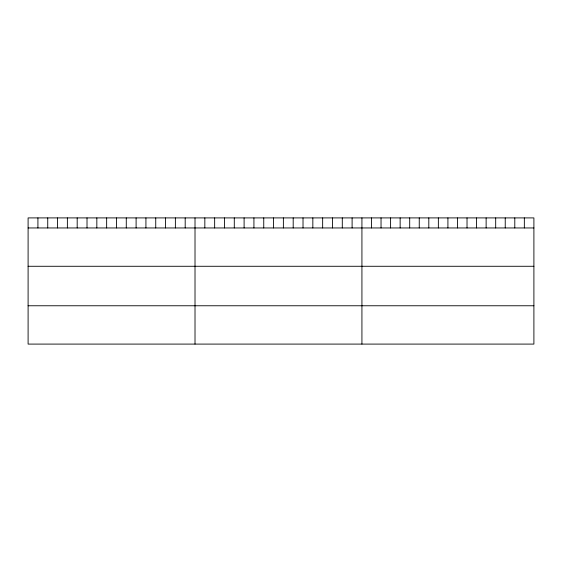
<?xml version="1.0" encoding="UTF-8"?>
<svg xmlns="http://www.w3.org/2000/svg" width="562" height="562" viewBox="0 0 562 562"><rect width="100%" height="100%" fill="white"/><g stroke="black" fill="none" stroke-linecap="round" stroke-linejoin="round"><path stroke-width="0.84" d="M533.9 227.954L533.9 344.092L28.1 344.092L28.1 217.908L533.9 217.908L533.9 227.954L28.1 227.954M28.1 266.276L533.9 266.276M28.1 305.763L533.9 305.763M524.346 217.908L524.346 227.954M514.792 217.908L514.792 227.954M505.238 217.908L505.238 227.954M495.684 217.908L495.684 227.954M486.13 217.908L486.13 227.954M476.576 217.908L476.576 227.954M467.022 217.908L467.022 227.954M457.468 217.908L457.468 227.954M447.914 217.908L447.914 227.954M438.36 217.908L438.36 227.954M428.806 217.908L428.806 227.954M419.252 217.908L419.252 227.954M409.698 217.908L409.698 227.954M400.144 217.908L400.144 227.954M390.59 217.908L390.59 227.954M381.036 217.908L381.036 227.954M371.482 217.908L371.482 227.954M361.928 217.908L361.928 344.092M352.107 217.908L352.107 227.954M342.293 217.908L342.293 227.954M332.472 217.908L332.472 227.954M322.651 217.908L322.651 227.954M312.837 217.908L312.837 227.954M303.016 217.908L303.016 227.954M293.195 217.908L293.195 227.954M283.381 217.908L283.381 227.954M273.561 217.908L273.561 227.954M263.747 217.908L263.747 227.954M253.926 217.908L253.926 227.954M244.105 217.908L244.105 227.954M234.291 217.908L234.291 227.954M224.47 217.908L224.47 227.954M214.649 217.908L214.649 227.954M204.835 217.908L204.835 227.954M195.014 217.908L195.014 344.092M185.193 217.908L185.193 227.954M175.379 217.908L175.379 227.954M165.558 217.908L165.558 227.954M155.737 217.908L155.737 227.954M145.923 217.908L145.923 227.954M136.102 217.908L136.102 227.954M126.281 217.908L126.281 227.954M116.467 217.908L116.467 227.954M106.647 217.908L106.647 227.954M96.833 217.908L96.833 227.954M87.012 217.908L87.012 227.954M77.191 217.908L77.191 227.954M67.377 217.908L67.377 227.954M57.556 217.908L57.556 227.954M47.735 217.908L47.735 227.954M37.921 217.908L37.921 227.954"/></g></svg>
